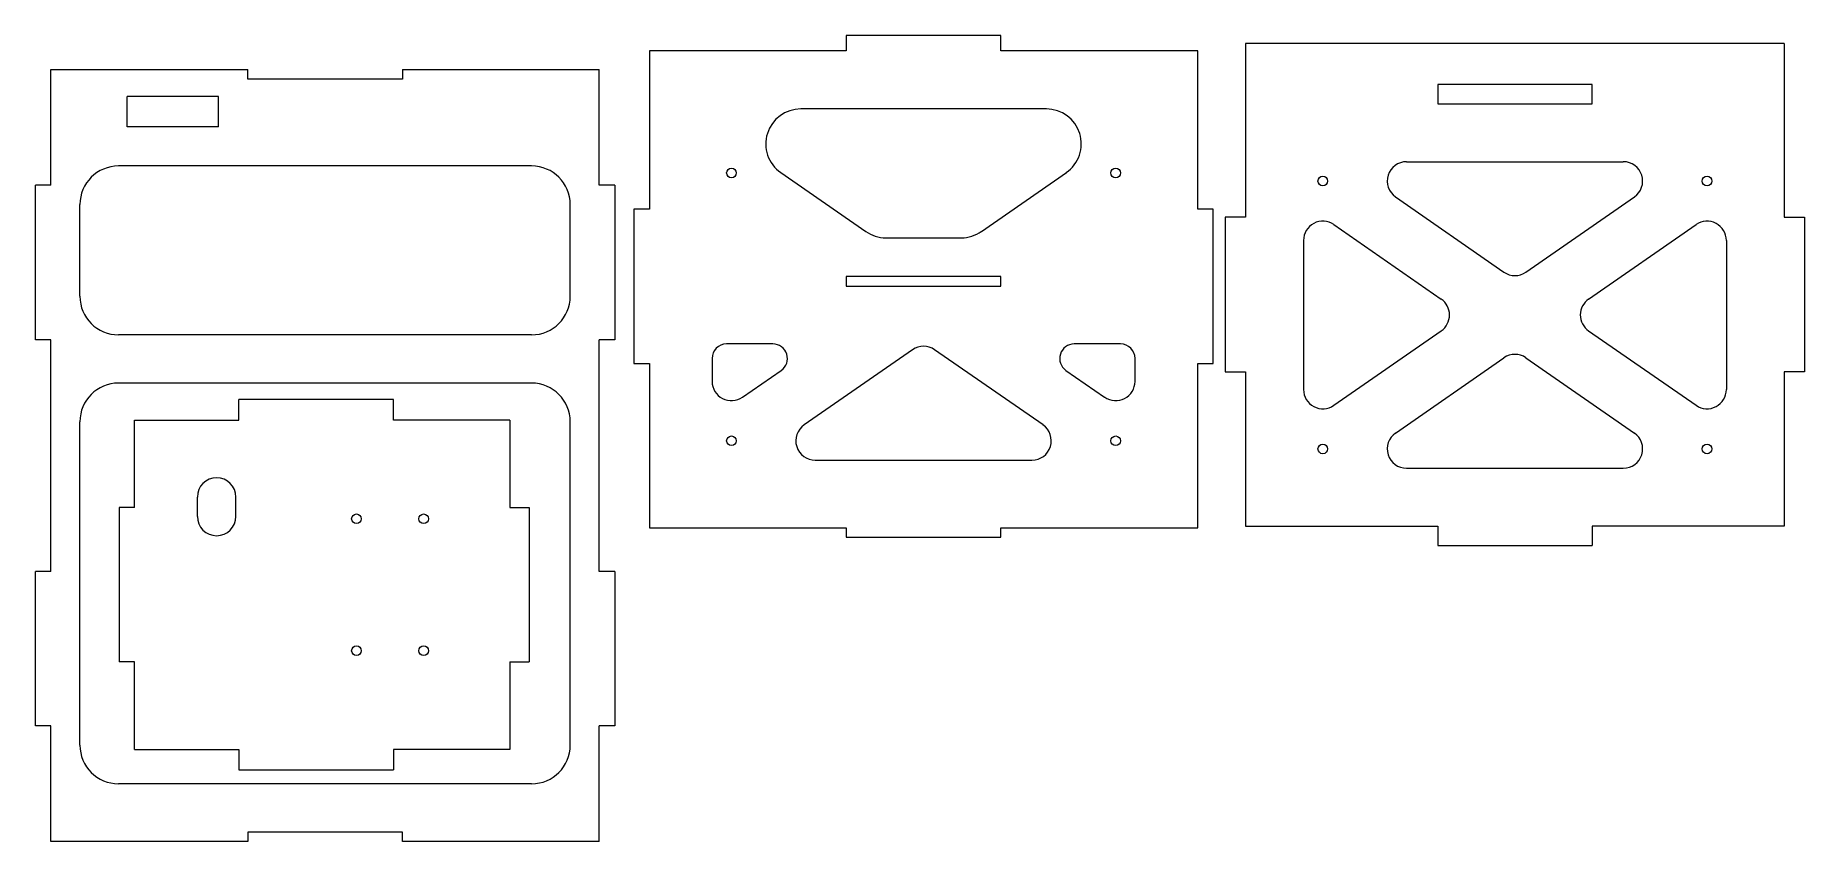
# Paper-space layout 'Sheet2' of a CAD drawing. Header units: inches. Extents: x 0.6 to 23.5, y 1.2 to 11.7.
import ezdxf

# ---------------------------------------------------------------- set-up
doc = ezdxf.new("R2010")
doc.units = ezdxf.units.IN
doc.header["$MEASUREMENT"] = 0

psp = doc.layouts.new('Sheet2')

# ---------------------------------------------------------------- linework, layer by layer
at = {"color": 1, "linetype": 'Continuous', "lineweight": 15}
for p, q in [((11.14, 11.478), (8.591, 11.478)), ((8.591, 11.478), (8.591, 9.429)), ((13.14, 11.679), (11.14, 11.679)), ((11.14, 11.679), (11.14, 11.478)), ((13.14, 11.478), (13.14, 11.679)), ((15.688, 11.478), (13.14, 11.478)), ((15.688, 9.429), (15.688, 11.478)), ((16.308, 11.574), (16.308, 9.324)), ((23.282, 11.574), (16.308, 11.574)), ((23.282, 11.574), (23.282, 9.324)), ((0.844, 9.738), (0.844, 11.238)), ((0.844, 11.238), (3.393, 11.238)), ((3.393, 11.113), (3.393, 11.238)), ((5.393, 11.238), (5.393, 11.113)), ((5.393, 11.238), (7.941, 11.238)), ((7.941, 9.738), (7.941, 11.238)), ((5.393, 11.113), (3.393, 11.113)), ((20.795, 11.043), (18.795, 11.043)), ((18.795, 11.043), (18.795, 10.793)), ((20.795, 10.793), (20.795, 11.043)), ((3.013, 10.888), (1.832, 10.888)), ((1.832, 10.495), (1.832, 10.888)), ((3.013, 10.495), (3.013, 10.888)), ((18.795, 10.793), (20.795, 10.793)), ((13.729, 10.728), (10.55, 10.728)), ((3.013, 10.495), (1.832, 10.495)), ((7.066, 9.988), (1.719, 9.988)), ((10.292, 9.902), (11.392, 9.139)), ((12.888, 9.139), (13.988, 9.902)), ((18.391, 10.043), (21.198, 10.043)), ((0.643, 7.738), (0.643, 9.738)), ((0.844, 9.738), (0.643, 9.738)), ((8.143, 9.738), (7.941, 9.738)), ((8.143, 9.738), (8.143, 7.738)), ((1.219, 8.301), (1.219, 9.488)), ((7.566, 8.301), (7.566, 9.488)), ((8.39, 9.429), (8.39, 7.429)), ((8.591, 9.429), (8.39, 9.429)), ((15.89, 9.429), (15.688, 9.429)), ((15.89, 7.429), (15.89, 9.429)), ((18.249, 9.588), (19.652, 8.614)), ((19.937, 8.614), (21.341, 9.588)), ((16.045, 9.324), (16.045, 7.324)), ((16.308, 9.324), (16.045, 9.324)), ((17.45, 9.229), (18.841, 8.264)), ((20.749, 8.264), (22.139, 9.229)), ((23.282, 9.324), (23.545, 9.324)), ((23.545, 9.324), (23.545, 7.324)), ((11.65, 9.058), (12.629, 9.058)), ((17.058, 9.023), (17.058, 7.094)), ((22.532, 9.023), (22.532, 7.094)), ((13.14, 8.558), (11.14, 8.558)), ((11.14, 8.558), (11.14, 8.433)), ((13.14, 8.433), (13.14, 8.558)), ((11.14, 8.433), (13.14, 8.433)), ((7.066, 7.801), (1.719, 7.801)), ((17.45, 6.889), (18.841, 7.853)), ((20.749, 7.853), (22.139, 6.889)), ((0.844, 7.738), (0.643, 7.738)), ((0.844, 4.738), (0.844, 7.738)), ((8.143, 7.738), (7.941, 7.738)), ((7.941, 4.738), (7.941, 7.738)), ((10.19, 7.683), (9.59, 7.683)), ((11.997, 7.608), (10.594, 6.635)), ((13.686, 6.635), (12.282, 7.608)), ((14.689, 7.683), (14.09, 7.683)), ((8.39, 7.429), (8.591, 7.429)), ((8.591, 7.429), (8.591, 5.303)), ((9.403, 7.495), (9.403, 7.199)), ((9.795, 6.994), (10.297, 7.341)), ((13.983, 7.341), (14.484, 6.994)), ((14.877, 7.199), (14.877, 7.495)), ((15.688, 5.303), (15.688, 7.429)), ((15.688, 7.429), (15.89, 7.429)), ((18.249, 6.53), (19.652, 7.503)), ((19.937, 7.503), (21.341, 6.53)), ((7.066, 7.176), (1.719, 7.176)), ((16.045, 7.324), (16.308, 7.324)), ((16.308, 7.324), (16.308, 5.324)), ((23.545, 7.324), (23.282, 7.324)), ((23.282, 7.324), (23.282, 5.324)), ((5.277, 6.963), (3.277, 6.963)), ((3.277, 6.698), (3.277, 6.963)), ((5.277, 6.698), (5.277, 6.963)), ((1.219, 2.488), (1.219, 6.676)), ((1.927, 6.698), (3.277, 6.698)), ((1.927, 5.565), (1.927, 6.698)), ((6.784, 6.698), (5.277, 6.698)), ((6.784, 6.698), (6.784, 5.565)), ((7.566, 2.488), (7.566, 6.676)), ((10.736, 6.179), (13.543, 6.179)), ((18.391, 6.074), (21.198, 6.074)), ((1.927, 5.565), (1.726, 5.565)), ((1.726, 5.565), (1.726, 3.565)), ((2.739, 5.45), (2.739, 5.7)), ((3.239, 5.45), (3.239, 5.7)), ((6.784, 5.565), (7.034, 5.565)), ((7.034, 5.565), (7.034, 3.565)), ((8.591, 5.303), (11.14, 5.303)), ((11.14, 5.303), (11.14, 5.179)), ((13.14, 5.179), (13.14, 5.303)), ((13.14, 5.303), (15.688, 5.303)), ((16.308, 5.324), (18.795, 5.324)), ((18.795, 5.324), (18.795, 5.074)), ((23.282, 5.324), (20.795, 5.324)), ((20.795, 5.324), (20.795, 5.074)), ((11.14, 5.179), (13.14, 5.179)), ((18.795, 5.074), (20.795, 5.074)), ((0.643, 2.738), (0.643, 4.738)), ((0.844, 4.738), (0.643, 4.738)), ((8.143, 4.738), (7.941, 4.738)), ((8.143, 4.738), (8.143, 2.738)), ((1.927, 3.565), (1.726, 3.565)), ((1.927, 2.432), (1.927, 3.565)), ((6.784, 3.565), (6.784, 2.432)), ((6.784, 3.565), (7.034, 3.565)), ((0.844, 2.738), (0.643, 2.738)), ((0.844, 1.238), (0.844, 2.738)), ((8.143, 2.738), (7.941, 2.738)), ((7.941, 1.238), (7.941, 2.738)), ((1.927, 2.432), (3.277, 2.431)), ((3.277, 2.431), (3.277, 2.167)), ((6.784, 2.432), (5.277, 2.431)), ((5.277, 2.431), (5.277, 2.167)), ((3.277, 2.167), (5.277, 2.167)), ((7.066, 1.988), (1.719, 1.988)), ((3.393, 1.238), (0.844, 1.238)), ((5.393, 1.363), (3.393, 1.363)), ((3.393, 1.363), (3.393, 1.238)), ((5.393, 1.238), (5.393, 1.363)), ((7.941, 1.238), (5.393, 1.238))]:
    psp.add_line(p, q, dxfattribs=at)
for centre in [(9.653, 9.898), (14.627, 9.898), (17.308, 9.793), (22.282, 9.793), (9.653, 6.429), (14.627, 6.429), (17.308, 6.324), (22.282, 6.324), (4.799, 5.419), (5.668, 5.419), (4.799, 3.711), (5.668, 3.711)]:
    psp.add_circle(centre, 0.0625, dxfattribs=at)
for centre, radius, start, end in [((10.55, 10.274), 0.453, 90, 235.2507), ((13.729, 10.274), 0.453, 304.7493, 90), ((1.719, 9.488), 0.5, 90, 180), ((7.066, 9.488), 0.5, 0, 90), ((18.391, 9.793), 0.25, 90, 235.2507), ((21.198, 9.793), 0.25, 304.7493, 90), ((17.308, 9.023), 0.25, 55.2507, 180), ((22.282, 9.023), 0.25, 0, 124.7493), ((11.65, 9.511), 0.453, 235.2507, 270), ((12.629, 9.511), 0.453, 270, 304.7493), ((19.795, 8.819), 0.25, 235.2507, 304.7493), ((1.719, 8.301), 0.5, 180, 270), ((7.066, 8.301), 0.5, 270, 0), ((18.698, 8.059), 0.25, 304.7493, 55.2507), ((20.891, 8.059), 0.25, 124.7493, 235.2507), ((9.59, 7.495), 0.188, 90, 180), ((10.19, 7.495), 0.188, 304.7493, 90), ((12.14, 7.403), 0.25, 55.2507, 124.7493), ((14.09, 7.495), 0.188, 90, 235.2507), ((14.689, 7.495), 0.188, 0, 90), ((19.795, 7.298), 0.25, 55.2507, 124.7493), ((1.719, 6.676), 0.5, 90, 180), ((7.066, 6.676), 0.5, 0, 90), ((9.653, 7.199), 0.25, 180, 304.7493), ((14.627, 7.199), 0.25, 235.2507, 0), ((17.308, 7.094), 0.25, 180, 304.7493), ((22.282, 7.094), 0.25, 235.2507, 0), ((10.736, 6.429), 0.25, 124.7493, 270), ((13.543, 6.429), 0.25, 270, 55.2507), ((18.391, 6.324), 0.25, 124.7493, 270), ((21.198, 6.324), 0.25, 270, 55.2507), ((2.989, 5.7), 0.25, 0, 180), ((2.989, 5.45), 0.25, 180, 0), ((1.719, 2.488), 0.5, 180, 270), ((7.066, 2.488), 0.5, 270, 0)]:
    psp.add_arc(centre, radius, start, end, dxfattribs=at)

doc.saveas('drawing.dxf')
